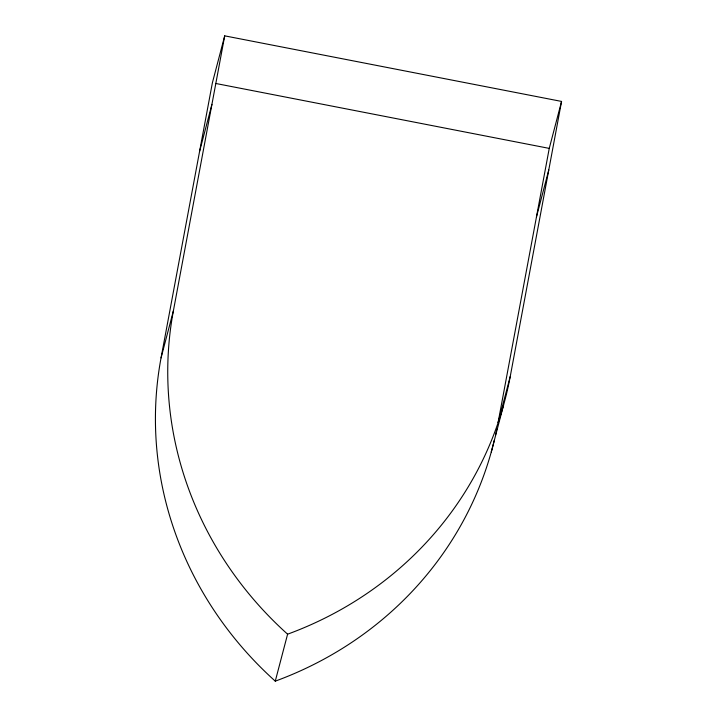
<?xml version="1.0" encoding="UTF-8"?>
<svg xmlns="http://www.w3.org/2000/svg" width="717" height="717" viewBox="0 0 717 717"><rect width="100%" height="100%" fill="white"/><g stroke="black" fill="none" stroke-linecap="round" stroke-linejoin="round"><path stroke-width="1.08" d="M494.282 440.435A370.877 350.246 14.7 0 1 275.274 681.15A370.877 350.246 14.7 0 1 161.056 357.882L212.384 82.814L224.708 35.85L561.563 101.429L510.235 376.497L498.19 422.394M161.056 357.882L173.371 310.918L224.708 35.85M498.118 422.358L549.249 148.392L561.563 101.429M199.595 151.368L211.918 104.404M275.274 681.15L287.598 634.187A370.877 350.246 14.7 0 0 510.235 376.497M536.45 216.946L548.774 169.983M491.27 451.988L503.594 405.015M215.683 83.459L549.249 148.392M287.598 634.187A370.877 350.246 14.7 0 1 173.371 310.918M496.872 428.784A370.877 350.246 14.7 0 1 495.51 435.147"/></g></svg>
